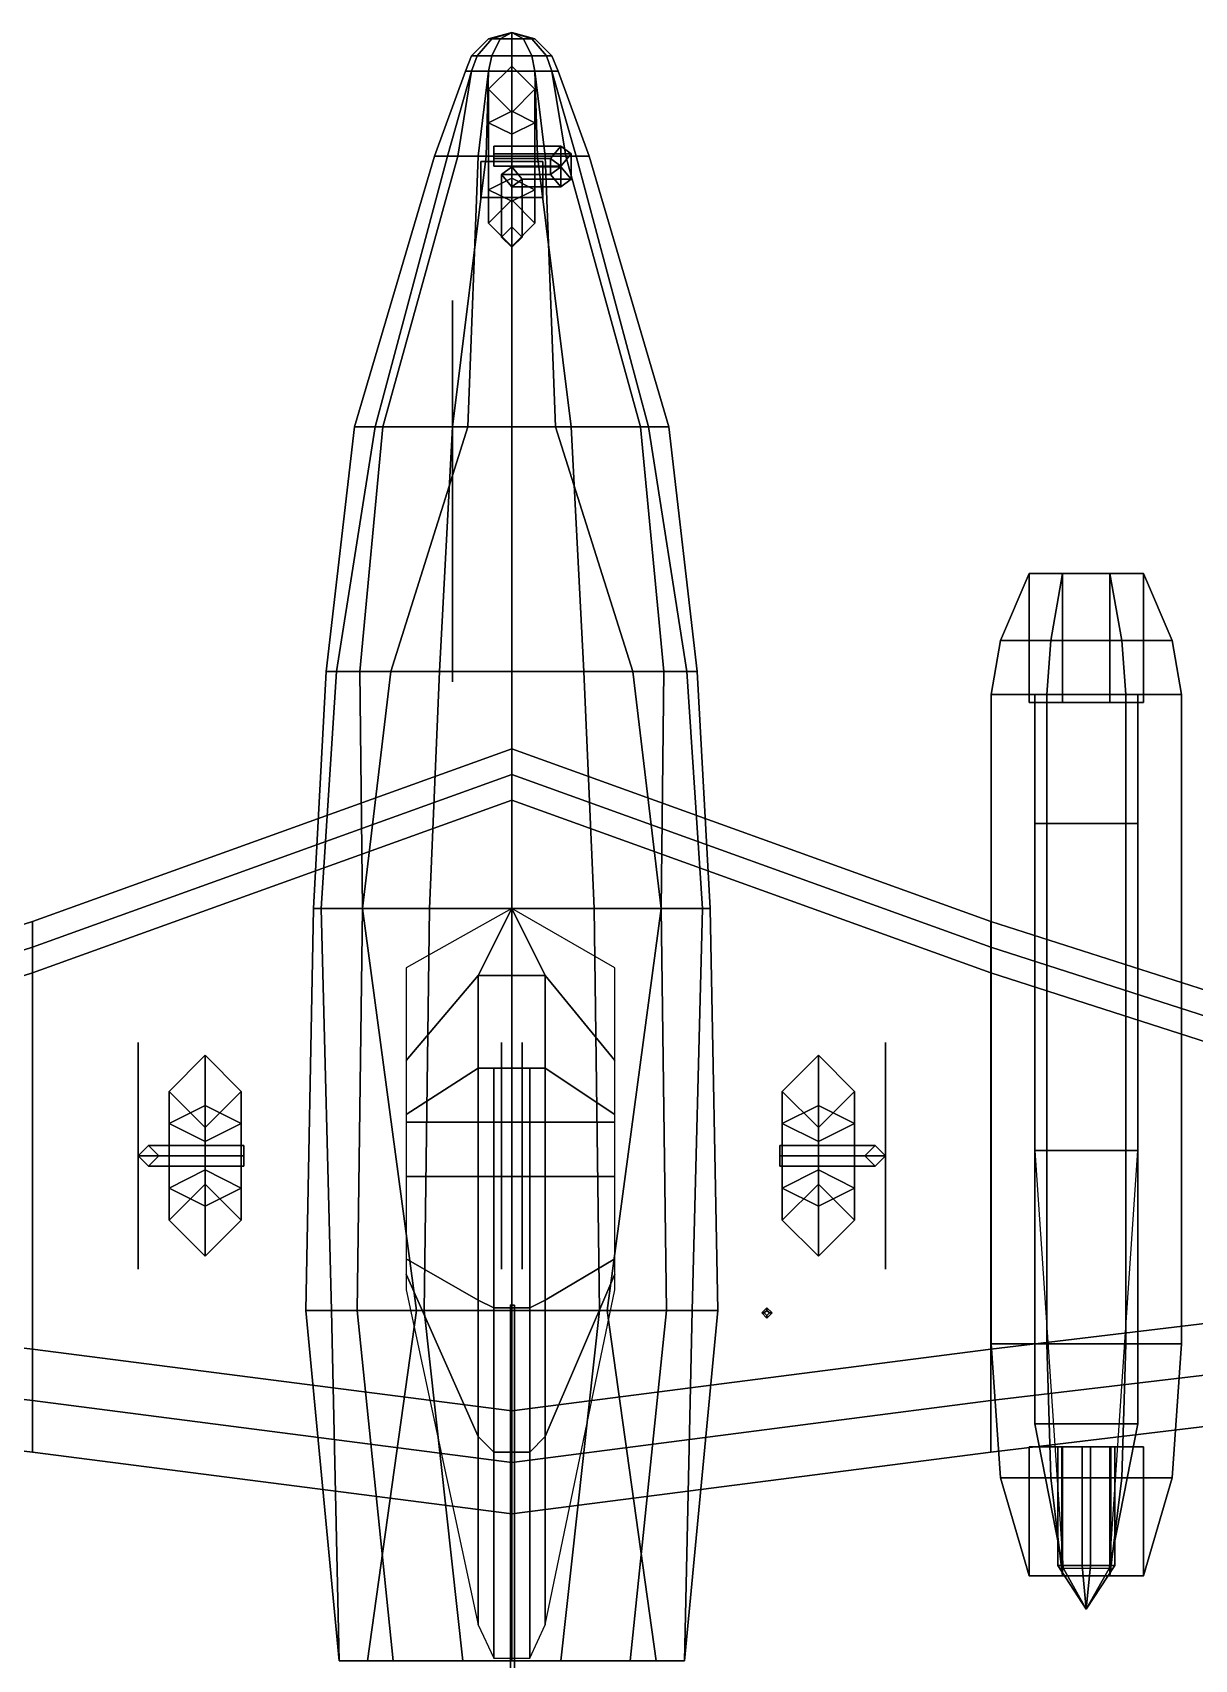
# Model space of a CAD drawing. Header units: millimetres. Extents: x -6.3 to 9, y -6.4 to 4.4.
# Drawn here: x -1.86 to 2.65, y -1.96 to 4.36 of the extents above; entities that cross this region are included whole.
import ezdxf

# ---------------------------------------------------------------- set-up
doc = ezdxf.new("R2010")
doc.units = ezdxf.units.MM
for name, color, linetype in [('door', 6, 'Continuous'), ('engine', 1, 'Continuous'), ('shassis', 3, 'Continuous'), ('wheels', 2, 'Continuous'), ('wing1', 5, 'Continuous'), ('wing2', 4, 'Continuous')]:
    doc.layers.add(name, color=color, linetype=linetype)

msp = doc.modelspace()

# ---------------------------------------------------------------- linework, layer by layer
for points in [[(0, 4.36, 1.76), (-0.09, 4.3359, 1.76), (-0.0779, 4.3359, 1.805), (0, 4.36, 1.76)], [(0, 4.36, 1.76), (-0.0779, 4.3359, 1.715), (-0.09, 4.3359, 1.76), (0, 4.36, 1.76)], [(0, 4.36, 1.76), (-0.0779, 4.3359, 1.805), (-0.045, 4.3359, 1.8379), (0, 4.36, 1.76)], [(0, 4.36, 1.76), (-0.045, 4.3359, 1.6821), (-0.0779, 4.3359, 1.715), (0, 4.36, 1.76)], [(0, 4.36, 1.76), (-0.045, 4.3359, 1.8379), (0, 4.3359, 1.85), (0, 4.36, 1.76)], [(0, 4.36, 1.76), (0, 4.3359, 1.67), (-0.045, 4.3359, 1.6821), (0, 4.36, 1.76)], [(0, 4.36, 1.76), (0, 4.3359, 1.85), (0.045, 4.3359, 1.8379), (0, 4.36, 1.76)], [(0, 4.36, 1.76), (0.045, 4.3359, 1.8379), (0.0779, 4.3359, 1.805), (0, 4.36, 1.76)], [(0, 4.36, 1.76), (0.0779, 4.3359, 1.805), (0.09, 4.3359, 1.76), (0, 4.36, 1.76)], [(0, 4.36, 1.76), (0.09, 4.3359, 1.76), (0.0779, 4.3359, 1.715), (0, 4.36, 1.76)], [(0, 4.36, 1.76), (0.0779, 4.3359, 1.715), (0.045, 4.3359, 1.6821), (0, 4.36, 1.76)], [(0, 4.36, 1.76), (0.045, 4.3359, 1.6821), (0, 4.3359, 1.67), (0, 4.36, 1.76)], [(-0.09, 4.3359, 1.76), (-0.1559, 4.27, 1.76), (-0.135, 4.27, 1.8379), (-0.0779, 4.3359, 1.805)], [(-0.0779, 4.3359, 1.715), (-0.135, 4.27, 1.6821), (-0.1559, 4.27, 1.76), (-0.09, 4.3359, 1.76)], [(-0.0779, 4.3359, 1.805), (-0.135, 4.27, 1.8379), (-0.0779, 4.27, 1.895), (-0.045, 4.3359, 1.8379)], [(-0.045, 4.3359, 1.6821), (-0.0779, 4.27, 1.625), (-0.135, 4.27, 1.6821), (-0.0779, 4.3359, 1.715)], [(-0.045, 4.3359, 1.8379), (-0.0779, 4.27, 1.895), (0, 4.27, 1.9159), (0, 4.3359, 1.85)], [(0, 4.3359, 1.67), (0, 4.27, 1.6041), (-0.0779, 4.27, 1.625), (-0.045, 4.3359, 1.6821)], [(0, 4.3359, 1.85), (0, 4.27, 1.9159), (0.0779, 4.27, 1.895), (0.045, 4.3359, 1.8379)], [(0.045, 4.3359, 1.6821), (0.0779, 4.27, 1.625), (0, 4.27, 1.6041), (0, 4.3359, 1.67)], [(0.045, 4.3359, 1.8379), (0.0779, 4.27, 1.895), (0.135, 4.27, 1.8379), (0.0779, 4.3359, 1.805)], [(0.0779, 4.3359, 1.715), (0.135, 4.27, 1.6821), (0.0779, 4.27, 1.625), (0.045, 4.3359, 1.6821)], [(0.0779, 4.3359, 1.805), (0.135, 4.27, 1.8379), (0.1559, 4.27, 1.76), (0.09, 4.3359, 1.76)], [(0.09, 4.3359, 1.76), (0.1559, 4.27, 1.76), (0.135, 4.27, 1.6821), (0.0779, 4.3359, 1.715)], [(-0.1559, 4.27, 1.76), (-0.18, 4.21, 1.76), (-0.1559, 4.21, 1.85), (-0.135, 4.27, 1.8379)], [(-0.135, 4.27, 1.6821), (-0.1559, 4.21, 1.67), (-0.18, 4.21, 1.76), (-0.1559, 4.27, 1.76)], [(-0.135, 4.27, 1.8379), (-0.1559, 4.21, 1.85), (-0.09, 4.21, 1.9159), (-0.0779, 4.27, 1.895)], [(-0.0779, 4.27, 1.625), (-0.09, 4.21, 1.6041), (-0.1559, 4.21, 1.67), (-0.135, 4.27, 1.6821)], [(-0.0779, 4.27, 1.895), (-0.09, 4.21, 1.9159), (0, 4.21, 1.94), (0, 4.27, 1.9159)], [(0, 4.27, 1.6041), (0, 4.21, 1.58), (-0.09, 4.21, 1.6041), (-0.0779, 4.27, 1.625)], [(0, 4.27, 1.9159), (0, 4.21, 1.94), (0.09, 4.21, 1.9159), (0.0779, 4.27, 1.895)], [(0.0779, 4.27, 1.625), (0.09, 4.21, 1.6041), (0, 4.21, 1.58), (0, 4.27, 1.6041)], [(0.0779, 4.27, 1.895), (0.09, 4.21, 1.9159), (0.1559, 4.21, 1.85), (0.135, 4.27, 1.8379)], [(0.135, 4.27, 1.6821), (0.1559, 4.21, 1.67), (0.09, 4.21, 1.6041), (0.0779, 4.27, 1.625)], [(0.135, 4.27, 1.8379), (0.1559, 4.21, 1.85), (0.18, 4.21, 1.76), (0.1559, 4.27, 1.76)], [(0.1559, 4.27, 1.76), (0.18, 4.21, 1.76), (0.1559, 4.21, 1.67), (0.135, 4.27, 1.6821)], [(-0.1559, 4.21, 1.85), (-0.18, 4.21, 1.76), (-0.3, 3.88, 1.79), (-0.21, 3.88, 1.98)], [(-0.18, 4.21, 1.76), (-0.1559, 4.21, 1.67), (-0.25, 3.88, 1.6), (-0.3, 3.88, 1.79)], [(-0.1559, 4.21, 1.67), (-0.09, 4.21, 1.6041), (-0.13, 3.88, 1.5), (-0.25, 3.88, 1.6)], [(-0.09, 4.21, 1.9159), (-0.1559, 4.21, 1.85), (-0.21, 3.88, 1.98), (-0.1, 3.88, 2.06)], [(-0.13, 3.88, 1.5), (-0.09, 4.21, 1.6041), (0, 4.21, 1.58), (0, 3.88, 1.47)], [(0, 3.88, 2.07), (0, 4.21, 1.94), (-0.09, 4.21, 1.9159), (-0.1, 3.88, 2.06)], [(0, 4.21, 1.94), (0, 3.88, 2.07), (0.1, 3.88, 2.06), (0.09, 4.21, 1.9159)], [(0.09, 4.21, 1.6041), (0.13, 3.88, 1.5), (0, 3.88, 1.47), (0, 4.21, 1.58)], [(0.1, 3.88, 2.06), (0.21, 3.88, 1.98), (0.1559, 4.21, 1.85), (0.09, 4.21, 1.9159)], [(0.25, 3.88, 1.6), (0.13, 3.88, 1.5), (0.09, 4.21, 1.6041), (0.1559, 4.21, 1.67)], [(0.21, 3.88, 1.98), (0.3, 3.88, 1.79), (0.18, 4.21, 1.76), (0.1559, 4.21, 1.85)], [(0.3, 3.88, 1.79), (0.25, 3.88, 1.6), (0.1559, 4.21, 1.67), (0.18, 4.21, 1.76)], [(-0.21, 3.88, 1.98), (-0.3, 3.88, 1.79), (-0.61, 2.83, 1.69), (-0.5, 2.83, 1.99)], [(-0.3, 3.88, 1.79), (-0.25, 3.88, 1.6), (-0.53, 2.83, 1.47), (-0.61, 2.83, 1.69)], [(-0.25, 3.88, 1.6), (-0.13, 3.88, 1.5), (-0.17, 2.83, 1.33), (-0.53, 2.83, 1.47)], [(-0.1, 3.88, 2.06), (-0.21, 3.88, 1.98), (-0.5, 2.83, 1.99), (-0.23, 2.83, 2.26)], [(0, 2.83, 2.33), (0, 3.88, 2.07), (-0.1, 3.88, 2.06), (-0.23, 2.83, 2.26)], [(-0.17, 2.83, 1.33), (-0.13, 3.88, 1.5), (0, 3.88, 1.47), (0, 2.83, 1.31)], [(0.13, 3.88, 1.5), (0.17, 2.83, 1.33), (0, 2.83, 1.31), (0, 3.88, 1.47)], [(0, 3.88, 2.07), (0, 2.83, 2.33), (0.23, 2.83, 2.26), (0.1, 3.88, 2.06)], [(0.23, 2.83, 2.26), (0.5, 2.83, 1.99), (0.21, 3.88, 1.98), (0.1, 3.88, 2.06)], [(0.53, 2.83, 1.47), (0.17, 2.83, 1.33), (0.13, 3.88, 1.5), (0.25, 3.88, 1.6)], [(0.5, 2.83, 1.99), (0.61, 2.83, 1.69), (0.3, 3.88, 1.79), (0.21, 3.88, 1.98)], [(0.61, 2.83, 1.69), (0.53, 2.83, 1.47), (0.25, 3.88, 1.6), (0.3, 3.88, 1.79)], [(-0.5, 2.83, 1.99), (-0.61, 2.83, 1.69), (-0.72, 1.88, 1.65), (-0.59, 1.88, 2.05)], [(-0.61, 2.83, 1.69), (-0.53, 2.83, 1.47), (-0.68, 1.88, 1.48), (-0.72, 1.88, 1.65)], [(-0.53, 2.83, 1.47), (-0.17, 2.83, 1.33), (-0.47, 1.88, 1.38), (-0.68, 1.88, 1.48)], [(-0.23, 2.83, 2.26), (-0.5, 2.83, 1.99), (-0.59, 1.88, 2.05), (-0.28, 1.88, 2.37)], [(-0.47, 1.88, 1.38), (-0.17, 2.83, 1.33), (0, 2.83, 1.31), (0, 1.88, 1.3)], [(0, 1.88, 2.45), (0, 2.83, 2.33), (-0.23, 2.83, 2.26), (-0.28, 1.88, 2.37)], [(0.17, 2.83, 1.33), (0.47, 1.88, 1.38), (0, 1.88, 1.3), (0, 2.83, 1.31)], [(0, 2.83, 2.33), (0, 1.88, 2.45), (0.28, 1.88, 2.37), (0.23, 2.83, 2.26)], [(0.68, 1.88, 1.48), (0.47, 1.88, 1.38), (0.17, 2.83, 1.33), (0.53, 2.83, 1.47)], [(0.28, 1.88, 2.37), (0.59, 1.88, 2.05), (0.5, 2.83, 1.99), (0.23, 2.83, 2.26)], [(0.59, 1.88, 2.05), (0.72, 1.88, 1.65), (0.61, 2.83, 1.69), (0.5, 2.83, 1.99)], [(0.72, 1.88, 1.65), (0.68, 1.88, 1.48), (0.53, 2.83, 1.47), (0.61, 2.83, 1.69)], [(-0.59, 1.88, 2.05), (-0.72, 1.88, 1.65), (-0.77, 0.96, 1.69), (-0.58, 0.96, 2.16)], [(-0.72, 1.88, 1.65), (-0.68, 1.88, 1.48), (-0.74, 0.96, 1.49), (-0.77, 0.96, 1.69)], [(-0.68, 1.88, 1.48), (-0.47, 1.88, 1.38), (-0.58, 0.96, 1.34), (-0.74, 0.96, 1.49)], [(-0.28, 1.88, 2.37), (-0.59, 1.88, 2.05), (-0.58, 0.96, 2.16), (-0.32, 0.96, 2.43)], [(-0.58, 0.96, 1.34), (-0.47, 1.88, 1.38), (0, 1.88, 1.3), (0, 0.96, 1.28)], [(0, 0.96, 2.52), (0, 1.88, 2.45), (-0.28, 1.88, 2.37), (-0.32, 0.96, 2.43)], [(0.47, 1.88, 1.38), (0.58, 0.96, 1.34), (0, 0.96, 1.28), (0, 1.88, 1.3)], [(0, 1.88, 2.45), (0, 0.96, 2.52), (0.32, 0.96, 2.43), (0.28, 1.88, 2.37)], [(0.32, 0.96, 2.43), (0.58, 0.96, 2.16), (0.59, 1.88, 2.05), (0.28, 1.88, 2.37)], [(0.74, 0.96, 1.49), (0.58, 0.96, 1.34), (0.47, 1.88, 1.38), (0.68, 1.88, 1.48)], [(0.58, 0.96, 2.16), (0.77, 0.96, 1.69), (0.72, 1.88, 1.65), (0.59, 1.88, 2.05)], [(0.77, 0.96, 1.69), (0.74, 0.96, 1.49), (0.68, 1.88, 1.48), (0.72, 1.88, 1.65)], [(-0.58, 0.96, 2.16), (-0.77, 0.96, 1.69), (-0.8, -0.6, 1.48), (-0.6, -0.6, 2.01)], [(-0.77, 0.96, 1.69), (-0.74, 0.96, 1.49), (-0.7, -0.6, 1.29), (-0.8, -0.6, 1.48)], [(-0.74, 0.96, 1.49), (-0.58, 0.96, 1.34), (-0.37, -0.6, 1.2), (-0.7, -0.6, 1.29)], [(-0.32, 0.96, 2.43), (-0.58, 0.96, 2.16), (-0.6, -0.6, 2.01), (-0.34, -0.6, 2.3)], [(-0.37, -0.6, 1.2), (-0.58, 0.96, 1.34), (0, 0.96, 1.28), (0, -0.6, 1.18)], [(0, 0.96, 2.52), (-0.41, 0.73, 2.29), (-0.41, 0.37, 2.29), (-0.13, 0.7, 2.51)], [(0, -0.6, 2.36), (0, 0.96, 2.52), (-0.32, 0.96, 2.43), (-0.34, -0.6, 2.3)], [(-0.13, 0.7, 2.51), (0.13, 0.7, 2.51), (0, 0.96, 2.52)], [(0.58, 0.96, 1.34), (0.37, -0.6, 1.2), (0, -0.6, 1.18), (0, 0.96, 1.28)], [(0, 0.96, 2.52), (0, -0.6, 2.36), (0.34, -0.6, 2.3), (0.32, 0.96, 2.43)], [(0.13, 0.7, 2.51), (0.4, 0.37, 2.29), (0.4, 0.73, 2.29), (0, 0.96, 2.52)], [(0.34, -0.6, 2.3), (0.6, -0.6, 2.01), (0.58, 0.96, 2.16), (0.32, 0.96, 2.43)], [(0.7, -0.6, 1.29), (0.37, -0.6, 1.2), (0.58, 0.96, 1.34), (0.74, 0.96, 1.49)], [(0.6, -0.6, 2.01), (0.8, -0.6, 1.48), (0.77, 0.96, 1.69), (0.58, 0.96, 2.16)], [(0.8, -0.6, 1.48), (0.7, -0.6, 1.29), (0.74, 0.96, 1.49), (0.77, 0.96, 1.69)], [(-0.13, 0.7, 2.51), (-0.41, 0.37, 2.29), (-0.41, 0.16, 2.26), (-0.13, 0.34, 2.77)], [(-0.13, 0.34, 2.77), (0.13, 0.34, 2.77), (0.13, 0.7, 2.51), (-0.13, 0.7, 2.51)], [(0.13, 0.34, 2.77), (0.4, 0.16, 2.26), (0.4, 0.37, 2.29), (0.13, 0.7, 2.51)], [(-0.13, 0.34, 2.77), (-0.41, 0.16, 2.26), (-0.41, 0.13, 2.26), (-0.13, 0.13, 2.8)], [(-0.07, 0.34, 2.77), (-0.13, 0.34, 2.77), (-0.13, 0.13, 2.8), (-0.07, 0.13, 2.87)], [(0.07, 0.34, 2.77), (0.13, 0.34, 2.77), (-0.13, 0.34, 2.77), (-0.07, 0.34, 2.77)], [(-0.07, 0.13, 2.87), (0.07, 0.13, 2.87), (0.07, 0.34, 2.77), (-0.07, 0.34, 2.77)], [(0.07, 0.13, 2.87), (0.13, 0.13, 2.8), (0.13, 0.34, 2.77), (0.07, 0.34, 2.77)], [(0.13, 0.13, 2.8), (0.4, 0.13, 2.26), (0.4, 0.16, 2.26), (0.13, 0.34, 2.77)], [(-0.13, 0.13, 2.8), (-0.41, 0.13, 2.26), (-0.41, -0.08, 2.26), (-0.13, -0.08, 2.8)], [(-0.07, 0.13, 2.87), (-0.13, 0.13, 2.8), (-0.13, -0.08, 2.8), (-0.07, -0.08, 2.87)], [(-0.07, -0.08, 2.87), (0.07, -0.08, 2.87), (0.07, 0.13, 2.87), (-0.07, 0.13, 2.87)], [(0.07, -0.08, 2.87), (0.13, -0.08, 2.8), (0.13, 0.13, 2.8), (0.07, 0.13, 2.87)], [(0.13, -0.08, 2.8), (0.4, -0.08, 2.26), (0.4, 0.13, 2.26), (0.13, 0.13, 2.8)], [(-0.13, -0.08, 2.8), (-0.41, -0.08, 2.26), (-0.41, -0.4, 2.22), (-0.13, -0.56, 2.73)], [(-0.07, -0.08, 2.87), (-0.13, -0.08, 2.8), (-0.13, -0.56, 2.73), (-0.07, -0.59, 2.81)], [(-0.07, -0.59, 2.81), (0.07, -0.59, 2.81), (0.07, -0.08, 2.87), (-0.07, -0.08, 2.87)], [(0.07, -0.59, 2.81), (0.13, -0.56, 2.73), (0.13, -0.08, 2.8), (0.07, -0.08, 2.87)], [(0.13, -0.56, 2.73), (0.4, -0.4, 2.22), (0.4, -0.08, 2.26), (0.13, -0.08, 2.8)], [(-0.13, -0.56, 2.73), (-0.41, -0.4, 2.22), (-0.41, -0.46, 2.23), (-0.13, -1.09, 2.62)], [(0.13, -1.09, 2.62), (0.4, -0.46, 2.23), (0.4, -0.4, 2.22), (0.13, -0.56, 2.73)], [(-0.13, -1.09, 2.62), (-0.41, -0.46, 2.23), (-0.41, -0.52, 2.23), (-0.13, -1.82, 2.36)], [(0.13, -1.82, 2.36), (0.4, -0.52, 2.23), (0.4, -0.46, 2.23), (0.13, -1.09, 2.62)], [(-0.07, -0.59, 2.81), (-0.13, -0.56, 2.73), (-0.13, -1.09, 2.62), (-0.07, -1.15, 2.69)], [(0.07, -1.15, 2.69), (0.13, -1.09, 2.62), (0.13, -0.56, 2.73), (0.07, -0.59, 2.81)], [(-0.8, -0.6, 1.48), (-0.7, -0.6, 1.29), (-0.67, -1.96, 1.5), (-0.67, -1.96, 1.65)], [(-0.6, -0.6, 2.01), (-0.8, -0.6, 1.48), (-0.67, -1.96, 1.65), (-0.46, -1.96, 2.14)], [(-0.7, -0.6, 1.29), (-0.37, -0.6, 1.2), (-0.56, -1.96, 1.34), (-0.67, -1.96, 1.5)], [(-0.34, -0.6, 2.3), (-0.6, -0.6, 2.01), (-0.46, -1.96, 2.14), (-0.19, -1.96, 2.4)], [(-0.56, -1.96, 1.34), (-0.37, -0.6, 1.2), (0, -0.6, 1.18), (0, -1.96, 1.22)], [(0, -1.96, 2.45), (0, -0.6, 2.36), (-0.34, -0.6, 2.3), (-0.19, -1.96, 2.4)], [(-0.07, -1.15, 2.69), (0.07, -1.15, 2.69), (0.07, -0.59, 2.81), (-0.07, -0.59, 2.81)], [(0.01, -0.58, 2.79), (-0.005, -0.5783, 2.7985), (-0.005, -5.8, 3.8551), (0.01, -5.81, 3.8467)], [(-0.005, -0.5783, 2.7985), (-0.005, -0.5817, 2.7815), (-0.005, -5.82, 3.8382), (-0.005, -5.8, 3.8551)], [(-0.005, -0.5817, 2.7815), (0.01, -0.58, 2.79), (0.01, -5.81, 3.8467), (-0.005, -5.82, 3.8382)], [(0.37, -0.6, 1.2), (0.56, -1.96, 1.34), (0, -1.96, 1.22), (0, -0.6, 1.18)], [(0, -0.6, 2.36), (0, -1.96, 2.45), (0.19, -1.96, 2.4), (0.34, -0.6, 2.3)], [(0.19, -1.96, 2.4), (0.46, -1.96, 2.14), (0.6, -0.6, 2.01), (0.34, -0.6, 2.3)], [(0.67, -1.96, 1.5), (0.56, -1.96, 1.34), (0.37, -0.6, 1.2), (0.7, -0.6, 1.29)], [(0.46, -1.96, 2.14), (0.67, -1.96, 1.65), (0.8, -0.6, 1.48), (0.6, -0.6, 2.01)], [(0.67, -1.96, 1.65), (0.67, -1.96, 1.5), (0.7, -0.6, 1.29), (0.8, -0.6, 1.48)], [(-0.07, -1.15, 2.69), (-0.13, -1.09, 2.62), (-0.13, -1.82, 2.36), (-0.07, -1.95, 2.42)], [(0.07, -1.95, 2.42), (0.13, -1.82, 2.36), (0.13, -1.09, 2.62), (0.07, -1.15, 2.69)], [(-0.07, -1.95, 2.42), (0.07, -1.95, 2.42), (0.07, -1.15, 2.69), (-0.07, -1.15, 2.69)]]:
    msp.add_3dface(points)
at = {"layer": 'door'}
for points in [[(-0.12, 3.72, 1.45), (-0.12, 3.86, 1.15), (0.12, 3.86, 1.15), (0.12, 3.72, 1.45)], [(-0.12, 3.86, 1.15), (-0.12, 3.72, 1.45), (0.12, 3.72, 1.45), (0.12, 3.86, 1.15)], [(-0.23, 3.3, 1.35), (-0.23, 3.32, 1.12), (-0.23, 2.83, 1.08), (-0.23, 2.83, 1.31)], [(-0.23, 3.32, 1.12), (-0.23, 3.3, 1.35), (-0.23, 2.83, 1.31), (-0.23, 2.83, 1.08)], [(-0.23, 2.83, 1.08), (-0.23, 2.83, 1.31), (-0.23, 1.84, 1.24), (-0.23, 1.84, 1.02)], [(-0.23, 2.83, 1.31), (-0.23, 2.83, 1.08), (-0.23, 1.84, 1.02), (-0.23, 1.84, 1.24)], [(-0.04, 0.22, 1.24), (-0.04, 0.44, 0.89), (-0.04, -0.44, 0.82), (-0.04, -0.23, 1.24)], [(-0.04, 0.44, 0.89), (-0.04, 0.22, 1.24), (-0.04, -0.23, 1.24), (-0.04, -0.44, 0.82)], [(0.04, 0.22, 1.24), (0.04, 0.44, 0.89), (0.04, -0.44, 0.82), (0.04, -0.23, 1.24)], [(0.04, 0.44, 0.89), (0.04, 0.22, 1.24), (0.04, -0.23, 1.24), (0.04, -0.44, 0.82)]]:
    msp.add_3dface(points, dxfattribs=at)
at = {"layer": 'engine'}
for points in [[(1.8974, 2, 1.1678), (2.0922, 2, 1.3626), (2.1382, 2.26, 1.2517), (2.0083, 2.26, 1.1218)], [(1.8974, 2, 0.8922), (1.8974, 2, 1.1678), (2.0083, 2.26, 1.1218), (2.0083, 2.26, 0.9382)], [(2.0922, 2, 0.6974), (1.8974, 2, 0.8922), (2.0083, 2.26, 0.9382), (2.1382, 2.26, 0.8083)], [(2.1382, 2.26, 0.8083), (2.0083, 2.26, 0.9382), (2.0083, 1.76, 0.9382), (2.1382, 1.76, 0.8083)], [(2.0083, 2.26, 1.1218), (2.1382, 2.26, 1.2517), (2.1382, 1.76, 1.2517), (2.0083, 1.76, 1.1218)], [(2.0083, 2.26, 0.9382), (2.0083, 2.26, 1.1218), (2.0083, 1.76, 1.1218), (2.0083, 1.76, 0.9382)], [(2.0922, 2, 1.3626), (2.3678, 2, 1.3626), (2.3218, 2.26, 1.2517), (2.1382, 2.26, 1.2517)], [(2.3678, 2, 0.6974), (2.0922, 2, 0.6974), (2.1382, 2.26, 0.8083), (2.3218, 2.26, 0.8083)], [(2.3218, 2.26, 0.8083), (2.1382, 2.26, 0.8083), (2.1382, 1.76, 0.8083), (2.3218, 1.76, 0.8083)], [(2.1382, 2.26, 1.2517), (2.3218, 2.26, 1.2517), (2.3218, 1.76, 1.2517), (2.1382, 1.76, 1.2517)], [(2.3678, 2, 1.3626), (2.5626, 2, 1.1678), (2.4517, 2.26, 1.1218), (2.3218, 2.26, 1.2517)], [(2.4517, 2.26, 0.9382), (2.3218, 2.26, 0.8083), (2.3218, 1.76, 0.8083), (2.4517, 1.76, 0.9382)], [(2.3218, 2.26, 1.2517), (2.4517, 2.26, 1.1218), (2.4517, 1.76, 1.1218), (2.3218, 1.76, 1.2517)], [(2.5626, 2, 0.8922), (2.3678, 2, 0.6974), (2.3218, 2.26, 0.8083), (2.4517, 2.26, 0.9382)], [(2.4517, 2.26, 1.1218), (2.4517, 2.26, 0.9382), (2.4517, 1.76, 0.9382), (2.4517, 1.76, 1.1218)], [(2.5626, 2, 1.1678), (2.5626, 2, 0.8922), (2.4517, 2.26, 0.9382), (2.4517, 2.26, 1.1218)], [(2.0922, 2, 1.3626), (1.8974, 2, 1.1678), (1.8604, 1.79, 1.1831), (2.0769, 1.79, 1.3996)], [(1.8974, 2, 0.8922), (2.0922, 2, 0.6974), (2.0769, 1.79, 0.6604), (1.8604, 1.79, 0.8769)], [(1.8974, 2, 1.1678), (1.8974, 2, 0.8922), (1.8604, 1.79, 0.8769), (1.8604, 1.79, 1.1831)], [(2.0922, 2, 0.6974), (2.3678, 2, 0.6974), (2.3831, 1.79, 0.6604), (2.0769, 1.79, 0.6604)], [(2.3678, 2, 1.3626), (2.0922, 2, 1.3626), (2.0769, 1.79, 1.3996), (2.3831, 1.79, 1.3996)], [(2.5626, 2, 1.1678), (2.3678, 2, 1.3626), (2.3831, 1.79, 1.3996), (2.5996, 1.79, 1.1831)], [(2.3678, 2, 0.6974), (2.5626, 2, 0.8922), (2.5996, 1.79, 0.8769), (2.3831, 1.79, 0.6604)], [(2.5626, 2, 0.8922), (2.5626, 2, 1.1678), (2.5996, 1.79, 1.1831), (2.5996, 1.79, 0.8769)], [(2.0769, 1.79, 1.3996), (1.8604, 1.79, 1.1831), (1.8604, -0.73, 1.1831), (2.0769, -0.73, 1.3996)], [(1.8604, 1.79, 0.8769), (2.0769, 1.79, 0.6604), (2.0769, -0.73, 0.6604), (1.8604, -0.73, 0.8769)], [(1.8604, 1.79, 1.1831), (1.8604, 1.79, 0.8769), (1.8604, -0.73, 0.8769), (1.8604, -0.73, 1.1831)], [(2.03, 1.79, 1.35), (2.03, 0.02, 1.35), (2.03, 0.02, 1.59), (2.03, 1.29, 1.54)], [(2.43, 1.29, 1.54), (2.43, 1.79, 1.35), (2.03, 1.79, 1.35), (2.03, 1.29, 1.54)], [(2.0769, 1.79, 0.6604), (2.3831, 1.79, 0.6604), (2.3831, -0.73, 0.6604), (2.0769, -0.73, 0.6604)], [(2.3831, 1.79, 1.3996), (2.0769, 1.79, 1.3996), (2.0769, -0.73, 1.3996), (2.3831, -0.73, 1.3996)], [(2.5996, 1.79, 1.1831), (2.3831, 1.79, 1.3996), (2.3831, -0.73, 1.3996), (2.5996, -0.73, 1.1831)], [(2.3831, 1.79, 0.6604), (2.5996, 1.79, 0.8769), (2.5996, -0.73, 0.8769), (2.3831, -0.73, 0.6604)], [(2.43, 0.02, 1.59), (2.43, 0.02, 1.35), (2.43, 1.79, 1.35), (2.43, 1.29, 1.54)], [(2.5996, 1.79, 0.8769), (2.5996, 1.79, 1.1831), (2.5996, -0.73, 1.1831), (2.5996, -0.73, 0.8769)], [(2.0083, 1.76, 0.9382), (2.4517, 1.76, 0.9382), (2.3218, 1.76, 0.8083), (2.1382, 1.76, 0.8083)], [(2.0083, 1.76, 1.1218), (2.4517, 1.76, 1.1218), (2.4517, 1.76, 0.9382), (2.0083, 1.76, 0.9382)], [(2.1382, 1.76, 1.2517), (2.3218, 1.76, 1.2517), (2.4517, 1.76, 1.1218), (2.0083, 1.76, 1.1218)], [(2.03, 1.29, 1.54), (2.03, 0.02, 1.59), (2.43, 0.02, 1.59), (2.43, 1.29, 1.54)], [(2.03, 0.02, 1.35), (2.14, -1.6, 1.26), (2.03, -1.04, 1.53), (2.03, 0.02, 1.59)], [(2.03, 0.02, 1.59), (2.03, -1.04, 1.53), (2.43, -1.04, 1.53), (2.43, 0.02, 1.59)], [(2.43, -1.04, 1.53), (2.32, -1.6, 1.26), (2.43, 0.02, 1.35), (2.43, 0.02, 1.59)], [(1.8974, -1.25, 1.1678), (2.0922, -1.25, 1.3626), (2.0769, -0.73, 1.3996), (1.8604, -0.73, 1.1831)], [(1.8974, -1.25, 0.8922), (1.8974, -1.25, 1.1678), (1.8604, -0.73, 1.1831), (1.8604, -0.73, 0.8769)], [(2.0922, -1.25, 0.6974), (1.8974, -1.25, 0.8922), (1.8604, -0.73, 0.8769), (2.0769, -0.73, 0.6604)], [(2.3678, -1.25, 0.6974), (2.0922, -1.25, 0.6974), (2.0769, -0.73, 0.6604), (2.3831, -0.73, 0.6604)], [(2.0922, -1.25, 1.3626), (2.3678, -1.25, 1.3626), (2.3831, -0.73, 1.3996), (2.0769, -0.73, 1.3996)], [(2.3678, -1.25, 1.3626), (2.5626, -1.25, 1.1678), (2.5996, -0.73, 1.1831), (2.3831, -0.73, 1.3996)], [(2.5626, -1.25, 0.8922), (2.3678, -1.25, 0.6974), (2.3831, -0.73, 0.6604), (2.5996, -0.73, 0.8769)], [(2.5626, -1.25, 1.1678), (2.5626, -1.25, 0.8922), (2.5996, -0.73, 0.8769), (2.5996, -0.73, 1.1831)], [(2.03, -1.04, 1.53), (2.14, -1.6, 1.26), (2.32, -1.6, 1.26), (2.43, -1.04, 1.53)], [(2.1382, -1.13, 1.2517), (2.0083, -1.13, 1.1218), (2.0083, -1.13, 0.9382), (2.3218, -1.13, 1.2517)], [(2.3218, -1.13, 1.2517), (2.0083, -1.13, 0.9382), (2.1382, -1.13, 0.8083), (2.4517, -1.13, 1.1218)], [(2.0083, -1.63, 0.9382), (2.1382, -1.63, 0.8083), (2.1382, -1.13, 0.8083), (2.0083, -1.13, 0.9382)], [(2.1382, -1.63, 1.2517), (2.0083, -1.63, 1.1218), (2.0083, -1.13, 1.1218), (2.1382, -1.13, 1.2517)], [(2.0083, -1.63, 1.1218), (2.0083, -1.63, 0.9382), (2.0083, -1.13, 0.9382), (2.0083, -1.13, 1.1218)], [(2.1191, -1.13, 0.9841), (2.2143, -1.13, 0.911), (2.2143, -1.59, 0.911), (2.1191, -1.59, 0.9841)], [(2.1348, -1.13, 1.1031), (2.1191, -1.13, 0.9841), (2.1191, -1.59, 0.9841), (2.1348, -1.59, 1.1031)], [(2.2457, -1.13, 1.149), (2.1348, -1.13, 1.1031), (2.1348, -1.59, 1.1031), (2.2457, -1.59, 1.149)], [(2.4517, -1.13, 1.1218), (2.1382, -1.13, 0.8083), (2.3218, -1.13, 0.8083), (2.4517, -1.13, 0.9382)], [(2.1382, -1.63, 0.8083), (2.3218, -1.63, 0.8083), (2.3218, -1.13, 0.8083), (2.1382, -1.13, 0.8083)], [(2.3218, -1.63, 1.2517), (2.1382, -1.63, 1.2517), (2.1382, -1.13, 1.2517), (2.3218, -1.13, 1.2517)], [(2.2143, -1.13, 0.911), (2.3252, -1.13, 0.9569), (2.3252, -1.59, 0.9569), (2.2143, -1.59, 0.911)], [(2.3409, -1.13, 1.0759), (2.2457, -1.13, 1.149), (2.2457, -1.59, 1.149), (2.3409, -1.59, 1.0759)], [(2.3218, -1.63, 0.8083), (2.4517, -1.63, 0.9382), (2.4517, -1.13, 0.9382), (2.3218, -1.13, 0.8083)], [(2.4517, -1.63, 1.1218), (2.3218, -1.63, 1.2517), (2.3218, -1.13, 1.2517), (2.4517, -1.13, 1.1218)], [(2.3252, -1.13, 0.9569), (2.3409, -1.13, 1.0759), (2.3409, -1.59, 1.0759), (2.3252, -1.59, 0.9569)], [(2.4517, -1.63, 0.9382), (2.4517, -1.63, 1.1218), (2.4517, -1.13, 1.1218), (2.4517, -1.13, 0.9382)], [(2.0922, -1.25, 1.3626), (1.8974, -1.25, 1.1678), (2.0083, -1.63, 1.1218), (2.1382, -1.63, 1.2517)], [(1.8974, -1.25, 0.8922), (2.0922, -1.25, 0.6974), (2.1382, -1.63, 0.8083), (2.0083, -1.63, 0.9382)], [(1.8974, -1.25, 1.1678), (1.8974, -1.25, 0.8922), (2.0083, -1.63, 0.9382), (2.0083, -1.63, 1.1218)], [(2.3678, -1.25, 1.3626), (2.0922, -1.25, 1.3626), (2.1382, -1.63, 1.2517), (2.3218, -1.63, 1.2517)], [(2.0922, -1.25, 0.6974), (2.3678, -1.25, 0.6974), (2.3218, -1.63, 0.8083), (2.1382, -1.63, 0.8083)], [(2.5626, -1.25, 1.1678), (2.3678, -1.25, 1.3626), (2.3218, -1.63, 1.2517), (2.4517, -1.63, 1.1218)], [(2.3678, -1.25, 0.6974), (2.5626, -1.25, 0.8922), (2.4517, -1.63, 0.9382), (2.3218, -1.63, 0.8083)], [(2.5626, -1.25, 0.8922), (2.5626, -1.25, 1.1678), (2.4517, -1.63, 1.1218), (2.4517, -1.63, 0.9382)], [(2.1191, -1.59, 0.9841), (2.2143, -1.59, 0.911), (2.23, -1.76, 1.03)], [(2.1348, -1.59, 1.1031), (2.1191, -1.59, 0.9841), (2.23, -1.76, 1.03)], [(2.2457, -1.59, 1.149), (2.1348, -1.59, 1.1031), (2.23, -1.76, 1.03)], [(2.2143, -1.59, 0.911), (2.3252, -1.59, 0.9569), (2.23, -1.76, 1.03)], [(2.3252, -1.59, 0.9569), (2.3409, -1.59, 1.0759), (2.23, -1.76, 1.03)], [(2.3409, -1.59, 1.0759), (2.2457, -1.59, 1.149), (2.23, -1.76, 1.03)]]:
    msp.add_3dface(points, dxfattribs=at)
at = {"layer": 'shassis'}
for points in [[(-0.07, 3.8887, 0.2709), (-0.07, 3.9191, 0.3187), (0.19, 3.9191, 0.3187), (0.23, 3.8887, 0.2709)], [(-0.07, 3.9191, 0.3187), (-0.07, 3.8713, 0.3491), (0.15, 3.8713, 0.3491), (0.19, 3.9191, 0.3187)], [(-0.07, 3.9191, 0.3187), (-0.07, 3.8887, 0.2709), (-0.07, 3.8409, 0.3013), (-0.07, 3.8713, 0.3491)], [(0.19, 3.9191, 0.3187), (0.15, 3.8713, 0.3491), (0.15, 3.8086, 0.6322), (0.19, 3.839, 0.6799)], [(0.23, 3.8887, 0.2709), (0.19, 3.9191, 0.3187), (0.19, 3.839, 0.6799), (0.23, 3.7913, 0.7103)], [(-0.07, 3.8409, 0.3013), (-0.07, 3.8887, 0.2709), (0.23, 3.8887, 0.2709), (0.19, 3.8409, 0.3013)], [(-0.07, 3.8713, 0.3491), (-0.07, 3.8409, 0.3013), (0.19, 3.8409, 0.3013), (0.15, 3.8713, 0.3491)], [(0.15, 3.8713, 0.3491), (0.19, 3.8409, 0.3013), (0.19, 3.7609, 0.6626), (0.15, 3.8086, 0.6322)], [(0.19, 3.8409, 0.3013), (0.23, 3.8887, 0.2709), (0.23, 3.7913, 0.7103), (0.19, 3.7609, 0.6626)], [(0.19, 3.839, 0.6799), (0.15, 3.8086, 0.6322), (-0.04, 3.8086, 0.6322), (0, 3.839, 0.6799)], [(0, 3.839, 0.6799), (-0.04, 3.8086, 0.6322), (-0.04, 3.5662, 1.7256), (0, 3.6052, 1.7343)], [(0.15, 3.8086, 0.6322), (0.19, 3.7609, 0.6626), (0, 3.7609, 0.6626), (-0.04, 3.8086, 0.6322)], [(-0.04, 3.8086, 0.6322), (0, 3.7609, 0.6626), (0, 3.5271, 1.717), (-0.04, 3.5662, 1.7256)], [(0.23, 3.7913, 0.7103), (0.19, 3.839, 0.6799), (0, 3.839, 0.6799), (0.04, 3.7913, 0.7103)], [(0.04, 3.7913, 0.7103), (0, 3.839, 0.6799), (0, 3.6052, 1.7343), (0.04, 3.5662, 1.7256)], [(0.19, 3.7609, 0.6626), (0.23, 3.7913, 0.7103), (0.04, 3.7913, 0.7103), (0, 3.7609, 0.6626)], [(0, 3.7609, 0.6626), (0.04, 3.7913, 0.7103), (0.04, 3.5662, 1.7256), (0, 3.5271, 1.717)], [(-1.45, -0.44, 0.37), (-1.45, -0.38, 0.64), (-1.45, 0.39, 0.64), (-1.45, 0.44, 0.44)], [(-1.45, -0.38, 0.64), (-1.45, -0.44, 0.37), (-1.45, 0.44, 0.44), (-1.45, 0.39, 0.64)], [(-1.45, -0.38, 0.64), (-1.45, -0.22, 0.82), (-1.45, 0.25, 0.82), (-1.45, 0.39, 0.64)], [(-1.45, -0.22, 0.82), (-1.45, -0.38, 0.64), (-1.45, 0.39, 0.64), (-1.45, 0.25, 0.82)], [(1.45, 0.38, 0.64), (1.45, 0.44, 0.37), (1.45, -0.44, 0.44), (1.45, -0.39, 0.64)], [(1.45, 0.44, 0.37), (1.45, 0.38, 0.64), (1.45, -0.39, 0.64), (1.45, -0.44, 0.44)], [(1.45, 0.22, 0.82), (1.45, 0.38, 0.64), (1.45, -0.39, 0.64), (1.45, -0.25, 0.82)], [(1.45, 0.38, 0.64), (1.45, 0.22, 0.82), (1.45, -0.25, 0.82), (1.45, -0.39, 0.64)], [(-1.45, -0.08, 1.41), (-1.45, -0.08, 0.82), (-1.45, 0.08, 0.82), (-1.45, 0.08, 1.41)], [(-1.45, -0.08, 0.82), (-1.45, -0.08, 1.41), (-1.45, 0.08, 1.41), (-1.45, 0.08, 0.82)], [(1.45, 0.08, 0.82), (1.45, 0.08, 1.41), (1.45, -0.08, 1.41), (1.45, -0.08, 0.82)], [(1.45, 0.08, 1.41), (1.45, 0.08, 0.82), (1.45, -0.08, 0.82), (1.45, -0.08, 1.41)], [(-1.41, 0.04, 0.42), (-1.45, 0, 0.38), (-1.45, 0, 1.46), (-1.41, 0.04, 1.46)], [(-1.04, 0.04, 0.42), (-1.04, 0, 0.38), (-1.45, 0, 0.38), (-1.41, 0.04, 0.42)], [(-1.45, 0, 0.38), (-1.41, -0.04, 0.42), (-1.41, -0.04, 1.46), (-1.45, 0, 1.46)], [(-1.04, 0, 0.38), (-1.04, -0.04, 0.42), (-1.41, -0.04, 0.42), (-1.45, 0, 0.38)], [(-1.37, 0, 0.46), (-1.41, 0.04, 0.42), (-1.41, 0.04, 1.46), (-1.37, 0, 1.46)], [(-1.04, 0, 0.46), (-1.04, 0.04, 0.42), (-1.41, 0.04, 0.42), (-1.37, 0, 0.46)], [(-1.41, -0.04, 0.42), (-1.37, 0, 0.46), (-1.37, 0, 1.46), (-1.41, -0.04, 1.46)], [(-1.04, -0.04, 0.42), (-1.04, 0, 0.46), (-1.37, 0, 0.46), (-1.41, -0.04, 0.42)], [(-1.04, 0, 0.38), (-1.04, 0.04, 0.42), (-1.04, 0, 0.46), (-1.04, -0.04, 0.42)], [(1.04, 0, 0.38), (1.04, 0.04, 0.42), (1.41, 0.04, 0.42), (1.45, 0, 0.38)], [(1.04, 0.04, 0.42), (1.04, 0, 0.46), (1.37, 0, 0.46), (1.41, 0.04, 0.42)], [(1.04, 0, 0.38), (1.04, -0.04, 0.42), (1.04, 0, 0.46), (1.04, 0.04, 0.42)], [(1.04, 0, 0.46), (1.04, -0.04, 0.42), (1.41, -0.04, 0.42), (1.37, 0, 0.46)], [(1.04, -0.04, 0.42), (1.04, 0, 0.38), (1.45, 0, 0.38), (1.41, -0.04, 0.42)], [(1.41, 0.04, 0.42), (1.37, 0, 0.46), (1.37, 0, 1.46), (1.41, 0.04, 1.46)], [(1.37, 0, 0.46), (1.41, -0.04, 0.42), (1.41, -0.04, 1.46), (1.37, 0, 1.46)], [(1.45, 0, 0.38), (1.41, 0.04, 0.42), (1.41, 0.04, 1.46), (1.45, 0, 1.46)], [(1.41, -0.04, 0.42), (1.45, 0, 0.38), (1.45, 0, 1.46), (1.41, -0.04, 1.46)]]:
    msp.add_3dface(points, dxfattribs=at)
at = {"layer": 'wheels'}
for points in [[(0, 4.055, 0.0069), (-0.09, 4.01, 0.0848), (-0.09, 4.14, 0.31), (0, 4.23, 0.31)], [(0, 4.23, 0.31), (-0.09, 4.14, 0.31), (-0.09, 4.01, 0.5352), (0, 4.055, 0.6131)], [(0.09, 4.01, 0.0848), (0, 4.055, 0.0069), (0, 4.23, 0.31), (0.09, 4.14, 0.31)], [(0.09, 4.14, 0.31), (0, 4.23, 0.31), (0, 4.055, 0.6131), (0.09, 4.01, 0.5352)], [(-0.09, 4.01, 0.0848), (0, 3.965, 0.1628), (0, 4.05, 0.31), (-0.09, 4.14, 0.31)], [(-0.09, 4.14, 0.31), (0, 4.05, 0.31), (0, 3.965, 0.4572), (-0.09, 4.01, 0.5352)], [(0, 3.965, 0.1628), (0.09, 4.01, 0.0848), (0.09, 4.14, 0.31), (0, 4.05, 0.31)], [(0, 4.05, 0.31), (0.09, 4.14, 0.31), (0.09, 4.01, 0.5352), (0, 3.965, 0.4572)], [(0, 3.705, 0.0069), (-0.09, 3.75, 0.0848), (-0.09, 4.01, 0.0848), (0, 4.055, 0.0069)], [(0, 4.055, 0.6131), (-0.09, 4.01, 0.5352), (-0.09, 3.75, 0.5352), (0, 3.705, 0.6131)], [(0.09, 3.75, 0.0848), (0, 3.705, 0.0069), (0, 4.055, 0.0069), (0.09, 4.01, 0.0848)], [(0.09, 4.01, 0.5352), (0, 4.055, 0.6131), (0, 3.705, 0.6131), (0.09, 3.75, 0.5352)], [(0, 3.97, 0.46), (0, 4.05, 0.31), (0, 3.71, 0.31), (0, 3.79, 0.46)], [(0, 4.05, 0.31), (0, 3.97, 0.46), (0, 3.79, 0.46), (0, 3.71, 0.31)], [(0, 3.97, 0.16), (0, 4.05, 0.31), (0, 3.71, 0.31), (0, 3.79, 0.16)], [(0, 4.05, 0.31), (0, 3.97, 0.16), (0, 3.79, 0.16), (0, 3.71, 0.31)], [(-0.09, 3.75, 0.0848), (0, 3.795, 0.1628), (0, 3.965, 0.1628), (-0.09, 4.01, 0.0848)], [(-0.09, 4.01, 0.5352), (0, 3.965, 0.4572), (0, 3.795, 0.4572), (-0.09, 3.75, 0.5352)], [(0, 3.795, 0.1628), (0.09, 3.75, 0.0848), (0.09, 4.01, 0.0848), (0, 3.965, 0.1628)], [(0, 3.965, 0.4572), (0.09, 4.01, 0.5352), (0.09, 3.75, 0.5352), (0, 3.795, 0.4572)], [(-0.09, 3.62, 0.31), (0, 3.71, 0.31), (0, 3.795, 0.1628), (-0.09, 3.75, 0.0848)], [(-0.09, 3.75, 0.5352), (0, 3.795, 0.4572), (0, 3.71, 0.31), (-0.09, 3.62, 0.31)], [(0, 3.71, 0.31), (0.09, 3.62, 0.31), (0.09, 3.75, 0.0848), (0, 3.795, 0.1628)], [(0, 3.795, 0.4572), (0.09, 3.75, 0.5352), (0.09, 3.62, 0.31), (0, 3.71, 0.31)], [(0, 3.53, 0.31), (-0.09, 3.62, 0.31), (-0.09, 3.75, 0.0848), (0, 3.705, 0.0069)], [(0, 3.705, 0.6131), (-0.09, 3.75, 0.5352), (-0.09, 3.62, 0.31), (0, 3.53, 0.31)], [(0.09, 3.62, 0.31), (0, 3.53, 0.31), (0, 3.705, 0.0069), (0.09, 3.75, 0.0848)], [(0.09, 3.75, 0.5352), (0, 3.705, 0.6131), (0, 3.53, 0.31), (0.09, 3.62, 0.31)], [(-1.33, 0.125, 0.6365), (-1.19, 0.195, 0.7577), (-1.19, 0.39, 0.42), (-1.33, 0.25, 0.42)], [(-1.33, 0.25, 0.42), (-1.19, 0.39, 0.42), (-1.19, 0.195, 0.0823), (-1.33, 0.125, 0.2035)], [(-1.19, 0.195, 0.7577), (-1.05, 0.125, 0.6365), (-1.05, 0.25, 0.42), (-1.19, 0.39, 0.42)], [(-1.19, 0.39, 0.42), (-1.05, 0.25, 0.42), (-1.05, 0.125, 0.2035), (-1.19, 0.195, 0.0823)], [(1.19, 0.195, 0.0823), (1.05, 0.125, 0.2035), (1.05, 0.25, 0.42), (1.19, 0.39, 0.42)], [(1.19, 0.39, 0.42), (1.05, 0.25, 0.42), (1.05, 0.125, 0.6365), (1.19, 0.195, 0.7577)], [(1.33, 0.125, 0.2035), (1.19, 0.195, 0.0823), (1.19, 0.39, 0.42), (1.33, 0.25, 0.42)], [(1.33, 0.25, 0.42), (1.19, 0.39, 0.42), (1.19, 0.195, 0.7577), (1.33, 0.125, 0.6365)], [(-1.19, 0.055, 0.5153), (-1.33, 0.125, 0.6365), (-1.33, 0.25, 0.42), (-1.19, 0.11, 0.42)], [(-1.19, 0.11, 0.42), (-1.33, 0.25, 0.42), (-1.33, 0.125, 0.2035), (-1.19, 0.055, 0.3247)], [(-1.33, 0.125, 0.2035), (-1.19, 0.195, 0.0823), (-1.19, -0.195, 0.0823), (-1.33, -0.125, 0.2035)], [(-1.33, -0.125, 0.6365), (-1.19, -0.195, 0.7577), (-1.19, 0.195, 0.7577), (-1.33, 0.125, 0.6365)], [(-1.05, 0.125, 0.6365), (-1.19, 0.055, 0.5153), (-1.19, 0.11, 0.42), (-1.05, 0.25, 0.42)], [(-1.05, 0.25, 0.42), (-1.19, 0.11, 0.42), (-1.19, 0.055, 0.3247), (-1.05, 0.125, 0.2035)], [(-1.19, 0.195, 0.0823), (-1.05, 0.125, 0.2035), (-1.05, -0.125, 0.2035), (-1.19, -0.195, 0.0823)], [(-1.19, -0.195, 0.7577), (-1.05, -0.125, 0.6365), (-1.05, 0.125, 0.6365), (-1.19, 0.195, 0.7577)], [(1.05, 0.125, 0.2035), (1.19, 0.055, 0.3247), (1.19, 0.11, 0.42), (1.05, 0.25, 0.42)], [(1.05, 0.25, 0.42), (1.19, 0.11, 0.42), (1.19, 0.055, 0.5153), (1.05, 0.125, 0.6365)], [(1.19, -0.195, 0.0823), (1.05, -0.125, 0.2035), (1.05, 0.125, 0.2035), (1.19, 0.195, 0.0823)], [(1.19, 0.195, 0.7577), (1.05, 0.125, 0.6365), (1.05, -0.125, 0.6365), (1.19, -0.195, 0.7577)], [(1.19, 0.055, 0.3247), (1.33, 0.125, 0.2035), (1.33, 0.25, 0.42), (1.19, 0.11, 0.42)], [(1.19, 0.11, 0.42), (1.33, 0.25, 0.42), (1.33, 0.125, 0.6365), (1.19, 0.055, 0.5153)], [(1.33, -0.125, 0.2035), (1.19, -0.195, 0.0823), (1.19, 0.195, 0.0823), (1.33, 0.125, 0.2035)], [(1.33, 0.125, 0.6365), (1.19, 0.195, 0.7577), (1.19, -0.195, 0.7577), (1.33, -0.125, 0.6365)], [(-1.19, 0.055, 0.3247), (-1.33, 0.125, 0.2035), (-1.33, -0.125, 0.2035), (-1.19, -0.055, 0.3247)], [(-1.19, -0.055, 0.5153), (-1.33, -0.125, 0.6365), (-1.33, 0.125, 0.6365), (-1.19, 0.055, 0.5153)], [(-1.05, 0.125, 0.2035), (-1.19, 0.055, 0.3247), (-1.19, -0.055, 0.3247), (-1.05, -0.125, 0.2035)], [(-1.05, -0.125, 0.6365), (-1.19, -0.055, 0.5153), (-1.19, 0.055, 0.5153), (-1.05, 0.125, 0.6365)], [(-1.19, -0.06, 0.52), (-1.19, -0.11, 0.42), (-1.19, 0.11, 0.42), (-1.19, 0.06, 0.52)], [(-1.19, -0.11, 0.42), (-1.19, -0.06, 0.52), (-1.19, 0.06, 0.52), (-1.19, 0.11, 0.42)], [(-1.19, -0.11, 0.42), (-1.19, -0.06, 0.32), (-1.19, 0.06, 0.32), (-1.19, 0.11, 0.42)], [(-1.19, -0.06, 0.32), (-1.19, -0.11, 0.42), (-1.19, 0.11, 0.42), (-1.19, 0.06, 0.32)], [(1.05, -0.125, 0.2035), (1.19, -0.055, 0.3247), (1.19, 0.055, 0.3247), (1.05, 0.125, 0.2035)], [(1.05, 0.125, 0.6365), (1.19, 0.055, 0.5153), (1.19, -0.055, 0.5153), (1.05, -0.125, 0.6365)], [(1.19, -0.055, 0.3247), (1.33, -0.125, 0.2035), (1.33, 0.125, 0.2035), (1.19, 0.055, 0.3247)], [(1.19, 0.055, 0.5153), (1.33, 0.125, 0.6365), (1.33, -0.125, 0.6365), (1.19, -0.055, 0.5153)], [(1.19, 0.06, 0.52), (1.19, 0.11, 0.42), (1.19, -0.11, 0.42), (1.19, -0.06, 0.52)], [(1.19, 0.11, 0.42), (1.19, 0.06, 0.52), (1.19, -0.06, 0.52), (1.19, -0.11, 0.42)], [(1.19, 0.11, 0.42), (1.19, 0.06, 0.32), (1.19, -0.06, 0.32), (1.19, -0.11, 0.42)], [(1.19, 0.06, 0.32), (1.19, 0.11, 0.42), (1.19, -0.11, 0.42), (1.19, -0.06, 0.32)], [(-1.19, -0.11, 0.42), (-1.33, -0.25, 0.42), (-1.33, -0.125, 0.6365), (-1.19, -0.055, 0.5153)], [(-1.19, -0.055, 0.3247), (-1.33, -0.125, 0.2035), (-1.33, -0.25, 0.42), (-1.19, -0.11, 0.42)], [(-1.05, -0.25, 0.42), (-1.19, -0.11, 0.42), (-1.19, -0.055, 0.5153), (-1.05, -0.125, 0.6365)], [(-1.05, -0.125, 0.2035), (-1.19, -0.055, 0.3247), (-1.19, -0.11, 0.42), (-1.05, -0.25, 0.42)], [(1.05, -0.25, 0.42), (1.19, -0.11, 0.42), (1.19, -0.055, 0.3247), (1.05, -0.125, 0.2035)], [(1.05, -0.125, 0.6365), (1.19, -0.055, 0.5153), (1.19, -0.11, 0.42), (1.05, -0.25, 0.42)], [(1.19, -0.11, 0.42), (1.33, -0.25, 0.42), (1.33, -0.125, 0.2035), (1.19, -0.055, 0.3247)], [(1.19, -0.055, 0.5153), (1.33, -0.125, 0.6365), (1.33, -0.25, 0.42), (1.19, -0.11, 0.42)], [(-1.33, -0.25, 0.42), (-1.19, -0.39, 0.42), (-1.19, -0.195, 0.7577), (-1.33, -0.125, 0.6365)], [(-1.33, -0.125, 0.2035), (-1.19, -0.195, 0.0823), (-1.19, -0.39, 0.42), (-1.33, -0.25, 0.42)], [(-1.19, -0.39, 0.42), (-1.05, -0.25, 0.42), (-1.05, -0.125, 0.6365), (-1.19, -0.195, 0.7577)], [(-1.19, -0.195, 0.0823), (-1.05, -0.125, 0.2035), (-1.05, -0.25, 0.42), (-1.19, -0.39, 0.42)], [(1.19, -0.39, 0.42), (1.05, -0.25, 0.42), (1.05, -0.125, 0.2035), (1.19, -0.195, 0.0823)], [(1.19, -0.195, 0.7577), (1.05, -0.125, 0.6365), (1.05, -0.25, 0.42), (1.19, -0.39, 0.42)], [(1.33, -0.25, 0.42), (1.19, -0.39, 0.42), (1.19, -0.195, 0.0823), (1.33, -0.125, 0.2035)], [(1.33, -0.125, 0.6365), (1.19, -0.195, 0.7577), (1.19, -0.39, 0.42), (1.33, -0.25, 0.42)]]:
    msp.add_3dface(points, dxfattribs=at)
at = {"layer": 'wing1'}
for points in [[(-1.86, 0.91, 1.54), (0, 1.58, 1.37), (0, 1.48, 1.26), (-1.86, 0.81, 1.45)], [(-1.86, 0.71, 1.68), (0, 1.38, 1.57), (0, 1.58, 1.37), (-1.86, 0.91, 1.54)], [(0, 1.48, 1.26), (0, -1.19, 1.26), (-1.86, -0.95, 1.45), (-1.86, 0.81, 1.45)], [(-1.86, -0.75, 1.68), (0, -0.99, 1.57), (0, 1.38, 1.57), (-1.86, 0.71, 1.68)], [(-2.7, 0.64, 1.62), (-1.86, 0.91, 1.54), (-1.86, 0.81, 1.45), (-2.7, 0.54, 1.54)], [(-2.7, 0.44, 1.74), (-1.86, 0.71, 1.68), (-1.86, 0.91, 1.54), (-2.7, 0.64, 1.62)], [(-1.86, 0.81, 1.45), (-1.86, -0.95, 1.45), (-2.7, -0.85, 1.54), (-2.7, 0.54, 1.54)], [(-2.7, -0.65, 1.74), (-1.86, -0.75, 1.68), (-1.86, 0.71, 1.68), (-2.7, 0.44, 1.74)], [(0.97, -0.61, 1.38), (0.99, -0.59, 1.38), (0.99, -0.6, 0.48), (0.98, -0.61, 0.48)], [(0.99, -0.63, 1.38), (0.97, -0.61, 1.38), (0.98, -0.61, 0.48), (0.99, -0.62, 0.48)], [(1, -0.61, 0.48), (0.99, -0.62, 0.48), (0.98, -0.61, 0.48), (0.99, -0.6, 0.48)], [(0.99, -0.59, 1.38), (1.01, -0.61, 1.38), (1, -0.61, 0.48), (0.99, -0.6, 0.48)], [(1.01, -0.61, 1.38), (0.99, -0.63, 1.38), (0.99, -0.62, 0.48), (1, -0.61, 0.48)], [(-2.7, -1.05, 1.62), (-1.86, -1.15, 1.54), (-1.86, -0.75, 1.68), (-2.7, -0.65, 1.74)], [(-1.86, -1.15, 1.54), (0, -1.39, 1.37), (0, -0.99, 1.57), (-1.86, -0.75, 1.68)], [(-2.7, -0.85, 1.54), (-1.86, -0.95, 1.45), (-1.86, -1.15, 1.54), (-2.7, -1.05, 1.62)], [(-1.86, -0.95, 1.45), (0, -1.19, 1.26), (0, -1.39, 1.37), (-1.86, -1.15, 1.54)]]:
    msp.add_3dface(points, dxfattribs=at)
at = {"layer": 'wing2'}
for points in [[(1.86, 0.91, 1.54), (0, 1.58, 1.37), (0, 1.48, 1.26), (1.86, 0.81, 1.45)], [(1.86, 0.71, 1.68), (0, 1.38, 1.57), (0, 1.58, 1.37), (1.86, 0.91, 1.54)], [(0, 1.48, 1.26), (0, -1.19, 1.26), (1.86, -0.95, 1.45), (1.86, 0.81, 1.45)], [(1.86, -0.75, 1.68), (0, -0.99, 1.57), (0, 1.38, 1.57), (1.86, 0.71, 1.68)], [(2.7, 0.44, 1.74), (1.86, 0.71, 1.68), (1.86, 0.91, 1.54), (2.7, 0.64, 1.62)], [(2.7, 0.64, 1.62), (1.86, 0.91, 1.54), (1.86, 0.81, 1.45), (2.7, 0.54, 1.54)], [(1.86, 0.81, 1.45), (1.86, -0.95, 1.45), (2.7, -0.85, 1.54), (2.7, 0.54, 1.54)], [(2.7, -0.65, 1.74), (1.86, -0.75, 1.68), (1.86, 0.71, 1.68), (2.7, 0.44, 1.74)], [(2.7, -1.05, 1.62), (1.86, -1.15, 1.54), (1.86, -0.75, 1.68), (2.7, -0.65, 1.74)], [(1.86, -1.15, 1.54), (0, -1.39, 1.37), (0, -0.99, 1.57), (1.86, -0.75, 1.68)], [(2.7, -0.85, 1.54), (1.86, -0.95, 1.45), (1.86, -1.15, 1.54), (2.7, -1.05, 1.62)], [(1.86, -0.95, 1.45), (0, -1.19, 1.26), (0, -1.39, 1.37), (1.86, -1.15, 1.54)]]:
    msp.add_3dface(points, dxfattribs=at)

doc.saveas('drawing.dxf')
